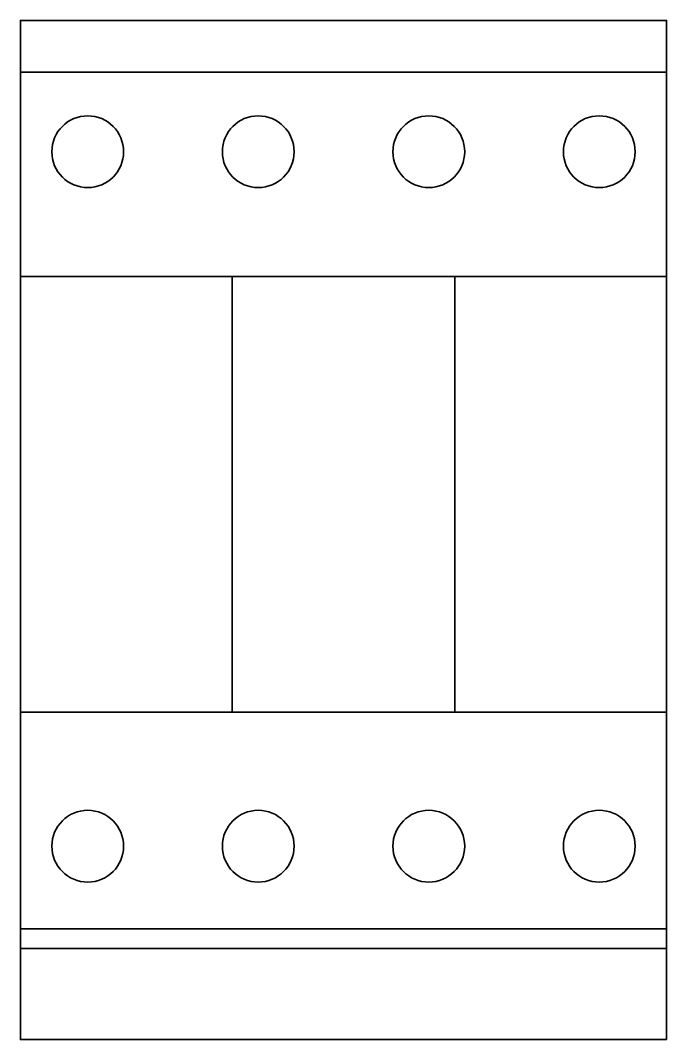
# Model space of a CAD drawing. Header units: inches. Extents: x 0.1 to 45.1, y -71 to 0.
import ezdxf

# ---------------------------------------------------------------- set-up
doc = ezdxf.new("R2010")
doc.units = ezdxf.units.IN
doc.header["$MEASUREMENT"] = 0
doc.layers.add('Layer 1', color=7, linetype='Continuous')

# ---------------------------------------------------------------- blocks, each defined once
blk = doc.blocks.new('block 3')
at = {"layer": 'Layer 1', "color": 7, "lineweight": 35}
for points in [[(110.478, -9.148), (110.478, -10.529), (111.597, -11.649), (112.978, -11.649), (114.358, -11.649), (115.478, -10.529), (115.478, -9.148), (115.478, -7.768), (114.358, -6.649), (112.978, -6.649), (111.597, -6.649), (110.478, -7.768), (110.478, -9.148)], [(122.355, -9.148), (122.355, -10.529), (123.474, -11.649), (124.854, -11.649), (126.235, -11.649), (127.355, -10.529), (127.355, -9.148), (127.355, -7.768), (126.235, -6.649), (124.854, -6.649), (123.474, -6.649), (122.355, -7.768), (122.355, -9.148)], [(134.232, -9.148), (134.232, -10.529), (135.351, -11.649), (136.731, -11.649), (138.112, -11.649), (139.232, -10.529), (139.232, -9.148), (139.232, -7.768), (138.112, -6.649), (136.731, -6.649), (135.351, -6.649), (134.232, -7.768), (134.232, -9.148)], [(146.108, -9.148), (146.108, -10.529), (147.228, -11.649), (148.608, -11.649), (149.989, -11.649), (151.108, -10.529), (151.108, -9.148), (151.108, -7.768), (149.989, -6.649), (148.608, -6.649), (147.228, -6.649), (146.108, -7.768), (146.108, -9.148)]]:
    blk.add_open_spline(points, degree=3, knots=[0, 0, 0, 0, 1, 1, 1, 2, 2, 2, 3, 3, 3, 4, 4, 4, 4], dxfattribs=at)
blk = doc.blocks.new('block 4')
at = {"layer": 'Layer 1', "color": 7, "lineweight": 35}
for points in [[(110.478, -57.527), (110.478, -58.908), (111.597, -60.027), (112.978, -60.027), (114.358, -60.027), (115.478, -58.908), (115.478, -57.527), (115.478, -56.146), (114.358, -55.027), (112.978, -55.027), (111.597, -55.027), (110.478, -56.146), (110.478, -57.527)], [(122.355, -57.527), (122.355, -58.908), (123.474, -60.027), (124.854, -60.027), (126.235, -60.027), (127.355, -58.908), (127.355, -57.527), (127.355, -56.146), (126.235, -55.027), (124.854, -55.027), (123.474, -55.027), (122.355, -56.146), (122.355, -57.527)], [(134.232, -57.527), (134.232, -58.908), (135.351, -60.027), (136.731, -60.027), (138.112, -60.027), (139.232, -58.908), (139.232, -57.527), (139.232, -56.146), (138.112, -55.027), (136.731, -55.027), (135.351, -55.027), (134.232, -56.146), (134.232, -57.527)], [(146.108, -57.527), (146.108, -58.908), (147.228, -60.027), (148.608, -60.027), (149.989, -60.027), (151.108, -58.908), (151.108, -57.527), (151.108, -56.146), (149.989, -55.027), (148.608, -55.027), (147.228, -55.027), (146.108, -56.146), (146.108, -57.527)]]:
    blk.add_open_spline(points, degree=3, knots=[0, 0, 0, 0, 1, 1, 1, 2, 2, 2, 3, 3, 3, 4, 4, 4, 4], dxfattribs=at)
blk = doc.blocks.new('block 2')
at = {"layer": 'Layer 1', "color": 7, "lineweight": 35}
for points in [[(153.293, -71), (108.293, -71), (108.293, 0), (153.293, 0), (153.293, -71)], [(108.301, -3.601), (153.285, -3.601)], [(108.291, -17.848), (153.295, -17.848)], [(138.554, -48.192), (130.088, -48.192), (123.032, -48.192), (123.032, -17.848), (130.572, -17.848), (138.554, -17.848), (138.554, -48.192)], [(153.293, -48.192), (108.293, -48.192)], [(108.289, -63.276), (153.297, -63.276)], [(108.289, -64.66), (153.297, -64.66)]]:
    blk.add_lwpolyline(points, dxfattribs=at)
at = {"layer": 'Layer 1'}
for name in ['block 3', 'block 4']:
    blk.add_blockref(name, (0, 0), dxfattribs=at)

msp = doc.modelspace()

# ---------------------------------------------------------------- block references
at = {"layer": 'Layer 1'}
msp.add_blockref('block 2', (-108.197, 0), dxfattribs=at)

doc.saveas('drawing.dxf')
